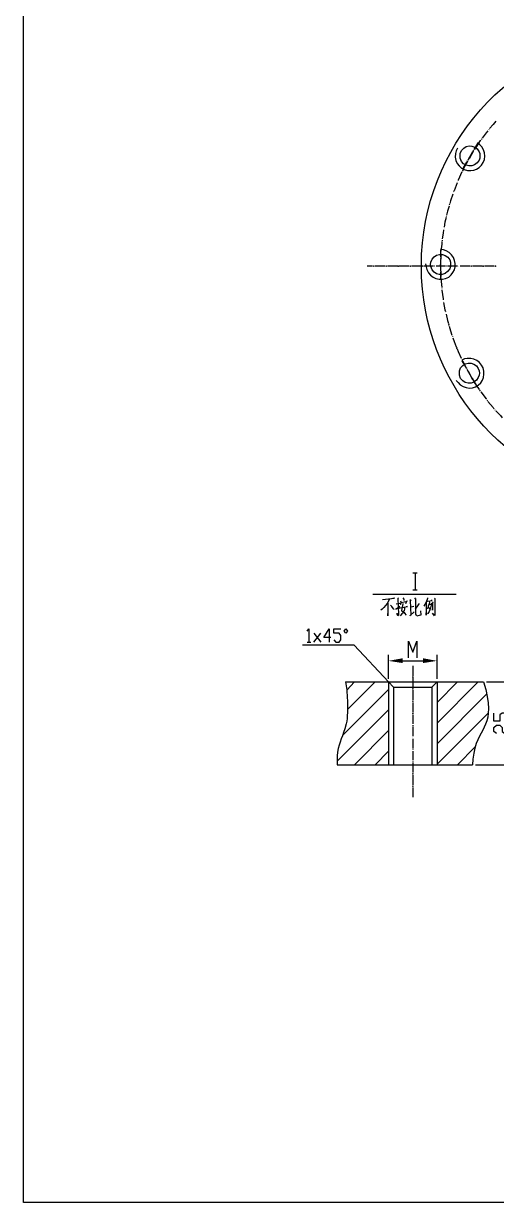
# Model space of a CAD drawing. Header units: millimetres. Extents: x -282 to 814, y -766 to 620.
# Drawn here: x -282.4 to -88.3, y -765.6 to -281.3 of the extents above; entities that cross this region are included whole.
import ezdxf

# ---------------------------------------------------------------- set-up
doc = ezdxf.new("R2010")
doc.units = ezdxf.units.MM
doc.layers.add('1', color=7, linetype='Continuous')

msp = doc.modelspace()

# ---------------------------------------------------------------- hatches: boundary and pattern name
h = msp.add_hatch(color=0)
h.dxf.hatch_style = 2
h.paths.add_polyline_path([(-102.42, -341.678268), (-102.24, -341.318268), (-101.88, -341.318268), (-101.7, -341.678268), (-101.88, -342.038268), (-102.24, -342.038268)])
h = msp.add_hatch(color=0)
h.dxf.hatch_style = 2
h.paths.add_polyline_path([(-138.6, -380.558268), (-138.24, -380.738268), (-138.24, -381.098268), (-138.6, -381.278268), (-138.96, -381.098268), (-138.96, -380.738268)])
h = msp.add_hatch(color=0)
h.dxf.hatch_style = 2
h.paths.add_polyline_path([(-133.56, -380.558268), (-133.2, -380.738268), (-133.2, -381.098268), (-133.56, -381.278268), (-133.92, -381.098268), (-133.92, -380.738268)])
h = msp.add_hatch(color=0)
h.dxf.hatch_style = 2
h.paths.add_polyline_path([(-128.52, -380.558268), (-128.34, -380.738268), (-128.34, -381.098268), (-128.52, -381.278268), (-128.7, -381.278268), (-129.06, -381.098268), (-129.06, -380.738268), (-128.7, -380.558268)])
h = msp.add_hatch(color=0)
h.dxf.hatch_style = 2
h.paths.add_polyline_path([(-123.66, -380.558268), (-123.3, -380.738268), (-123.3, -381.098268), (-123.66, -381.278268), (-124.02, -381.098268), (-124.02, -380.738268)])
h = msp.add_hatch(color=0)
h.dxf.hatch_style = 2
h.paths.add_polyline_path([(-118.62, -380.558268), (-118.26, -380.738268), (-118.26, -381.098268), (-118.62, -381.278268), (-118.98, -381.098268), (-118.98, -380.738268)])
h = msp.add_hatch(color=0)
h.dxf.hatch_style = 2
h.paths.add_polyline_path([(-111.6, -380.378268), (-111.42, -380.018268), (-111.06, -380.018268), (-110.88, -380.378268), (-111.06, -380.738268), (-111.42, -380.738268)])
h = msp.add_hatch(color=0)
h.dxf.hatch_style = 2
h.paths.add_polyline_path([(-98.64, -380.558268), (-98.28, -380.738268), (-98.28, -381.098268), (-98.64, -381.278268), (-99, -381.098268), (-99, -380.738268)])
h = msp.add_hatch(color=0)
h.dxf.hatch_style = 2
h.paths.add_polyline_path([(-93.6, -380.558268), (-93.42, -380.738268), (-93.42, -381.098268), (-93.6, -381.278268), (-93.78, -381.278268), (-94.14, -381.098268), (-94.14, -380.738268), (-93.78, -380.558268)])
h = msp.add_hatch(color=0)
h.dxf.hatch_style = 2
h.paths.add_polyline_path([(-88.74, -380.558268), (-88.38, -380.738268), (-88.38, -381.098268), (-88.74, -381.278268), (-89.1, -381.098268), (-89.1, -380.738268)])
h = msp.add_hatch(color=0)
h.dxf.hatch_style = 2
h.paths.add_polyline_path([(-108.18, -405.038268), (-108, -404.678268), (-107.64, -404.678268), (-107.46, -405.038268), (-107.64, -405.398268), (-108, -405.398268)])
h = msp.add_hatch(color=0)
h.dxf.hatch_style = 2
h.paths.add_polyline_path([(-104.94, -414.578268), (-104.76, -414.218268), (-104.4, -414.218268), (-104.22, -414.578268), (-104.4, -414.938268), (-104.76, -414.938268)])
h = msp.add_hatch(color=0)
h.dxf.hatch_style = 2
h.paths.add_polyline_path([(-98.46, -426.998268), (-98.28, -426.818268), (-97.92, -426.818268), (-97.74, -426.998268), (-97.74, -427.178268), (-97.92, -427.538268), (-98.28, -427.538268), (-98.46, -427.178268)])
h = msp.add_hatch(color=0)
h.dxf.hatch_style = 2
h.paths.add_polyline_path([(-98.1, -427.898268), (-97.92, -427.538268), (-97.56, -427.538268), (-97.38, -427.898268), (-97.56, -428.258268), (-97.92, -428.258268)])
h = msp.add_hatch(color=0)
h.dxf.hatch_style = 2
h.paths.add_polyline_path([(-95.4, -432.038268), (-95.22, -431.678268), (-94.86, -431.678268), (-94.68, -432.038268), (-94.86, -432.398268), (-95.22, -432.398268)])
h = msp.add_hatch(color=0)
h.dxf.hatch_style = 2
h.paths.add_polyline_path([(-126.72, -542.018268), (-126.72, -543.998268), (-132.66, -543.098268)])
h = msp.add_hatch(color=0)
h.dxf.hatch_style = 2
h.paths.add_polyline_path([(-118.44, -542.018268), (-118.44, -543.998268), (-112.68, -543.098268)])
h = msp.add_hatch(color=0)
h.dxf.hatch_style = 2
h.paths.add_polyline_path([(-122.94, -549.578268), (-122.76, -549.398268), (-122.4, -549.398268), (-122.22, -549.578268), (-122.22, -549.758268), (-122.4, -550.118268), (-122.76, -550.118268), (-122.94, -549.758268)])
h = msp.add_hatch(color=0)
h.dxf.hatch_style = 2
h.paths.add_polyline_path([(-122.94, -554.618268), (-122.76, -554.258268), (-122.4, -554.258268), (-122.22, -554.618268), (-122.4, -554.978268), (-122.76, -554.978268)])
h = msp.add_hatch(color=0)
h.dxf.hatch_style = 2
h.paths.add_polyline_path([(-122.94, -559.658268), (-122.76, -559.298268), (-122.4, -559.298268), (-122.22, -559.658268), (-122.4, -560.018268), (-122.76, -560.018268)])
h = msp.add_hatch(color=0)
h.dxf.hatch_style = 2
h.paths.add_polyline_path([(-122.94, -564.518268), (-122.76, -564.338268), (-122.4, -564.338268), (-122.22, -564.518268), (-122.22, -564.698268), (-122.4, -565.058268), (-122.76, -565.058268), (-122.94, -564.698268)])
h = msp.add_hatch(color=0)
h.dxf.hatch_style = 2
h.paths.add_polyline_path([(-122.94, -589.538268), (-122.76, -589.178268), (-122.4, -589.178268), (-122.22, -589.538268), (-122.4, -589.898268), (-122.76, -589.898268)])
h = msp.add_hatch(color=0)
h.dxf.hatch_style = 2
h.paths.add_polyline_path([(-122.94, -594.578268), (-122.76, -594.218268), (-122.4, -594.218268), (-122.22, -594.578268), (-122.4, -594.938268), (-122.76, -594.938268)])

# ---------------------------------------------------------------- linework, layer by layer
at = {"layer": '1', "color": 0, "lineweight": 25}
for points in [[(-282.42, -765.578268), (-282.42, 20.121732)], [(-88.56, -321.338268), (-89.64, -322.778268), (-91.08, -324.398268)], [(-94.68, -329.258268), (-95.22, -329.798268), (-96.84, -332.498268)], [(-94.32, -328.718268), (-94.5, -328.898268)], [(-91.8, -325.298268), (-92.52, -326.198268), (-94.14, -328.358268)], [(-91.26, -324.758268), (-91.44, -324.938268)], [(-98.1, -333.938268), (-100.08, -337.358268)], [(-97.56, -333.398268), (-97.74, -333.578268), (-99.54, -336.818268)], [(-97.74, -333.398268), (-97.92, -333.578268)], [(-96.12, -330.518268), (-97.56, -333.038268)], [(-97.2, -332.858268), (-97.2, -333.038268)], [(-100.62, -338.258268), (-102.06, -340.778268)], [(-100.08, -337.718268), (-101.88, -341.138268)], [(-100.26, -337.718268), (-100.44, -337.898268)], [(-99.72, -337.178268), (-99.9, -337.358268)], [(-102.42, -342.218268), (-104.04, -345.638268), (-104.04, -345.818268)], [(-104.4, -346.718268), (-105.66, -349.958268), (-105.84, -350.318268)], [(-104.22, -346.178268), (-104.22, -346.178268)], [(-106.2, -351.398268), (-107.1, -354.098268), (-107.46, -355.178268)], [(-106.02, -350.858268), (-106.02, -350.858268)], [(-107.64, -356.258268), (-108.36, -358.418268), (-108.72, -360.038268)], [(-107.46, -355.538268), (-107.64, -355.718268)], [(-108.9, -360.938268), (-109.44, -362.918268), (-109.8, -364.898268)], [(-108.72, -360.398268), (-108.9, -360.578268)], [(-109.98, -365.978268), (-110.16, -367.418268), (-110.52, -369.758268)], [(-109.8, -365.438268), (-109.8, -365.438268)], [(-110.7, -370.838268), (-110.7, -371.918268), (-111.06, -374.798268)], [(-110.52, -370.298268), (-110.52, -370.478268)], [(-111.24, -374.258268), (-111.24, -377.138268)], [(-111.06, -375.878268), (-111.06, -376.418268), (-111.24, -379.838268)], [(-111.24, -377.678268), (-111.24, -377.858268)], [(-111.06, -375.338268), (-111.06, -375.338268)], [(-139.14, -380.918268), (-141.3, -380.918268)], [(-134.1, -380.918268), (-138.06, -380.918268)], [(-129.06, -380.918268), (-133.02, -380.918268)], [(-124.2, -380.918268), (-128.16, -380.918268)], [(-119.16, -380.918268), (-123.12, -380.918268)], [(-114.12, -380.918268), (-118.08, -380.918268)], [(-113.58, -380.918268), (-113.76, -380.918268)], [(-109.26, -380.918268), (-113.04, -380.918268)], [(-111.24, -378.218268), (-111.24, -382.178268)], [(-111.24, -380.918268), (-111.06, -384.878268)], [(-108.54, -380.918268), (-108.72, -380.918268)], [(-104.22, -380.918268), (-108.18, -380.918268)], [(-103.68, -380.918268), (-103.68, -380.918268)], [(-99.18, -380.918268), (-103.14, -380.918268)], [(-94.32, -380.918268), (-98.1, -380.918268)], [(-89.28, -380.918268), (-93.24, -380.918268)], [(-111.24, -382.718268), (-111.24, -382.718268)], [(-111.24, -383.258268), (-111.24, -386.138268)], [(-111.06, -385.238268), (-111.06, -385.418268)], [(-111.06, -385.958268), (-110.7, -389.738268)], [(-110.7, -390.278268), (-110.7, -390.458268)], [(-110.7, -390.818268), (-110.16, -394.418268), (-110.16, -394.778268)], [(-109.98, -395.318268), (-109.98, -395.318268)], [(-109.98, -395.858268), (-109.44, -398.918268), (-109.26, -399.638268)], [(-109.08, -400.178268), (-109.08, -400.178268)], [(-108.9, -400.718268), (-108.36, -403.238268), (-108, -404.498268)], [(-107.64, -405.578268), (-107.1, -407.558268), (-106.56, -409.358268)], [(-106.38, -409.718268), (-106.38, -409.898268)], [(-106.2, -410.438268), (-105.66, -411.878268), (-104.76, -414.038268)], [(-104.4, -414.938268), (-104.04, -416.018268), (-102.78, -418.718268)], [(-102.6, -419.078268), (-102.6, -419.078268)], [(-102.42, -419.618268), (-102.06, -420.158268), (-100.62, -423.038268)], [(-102.42, -419.798268), (-100.98, -422.318268)], [(-100.62, -422.678268), (-100.62, -422.858268)], [(-100.44, -423.218268), (-98.46, -426.638268)], [(-100.26, -423.578268), (-100.26, -423.578268)], [(-100.08, -424.118268), (-99.9, -424.118268), (-98.1, -427.538268)], [(-97.92, -427.538268), (-96.48, -430.058268)], [(-97.56, -428.438268), (-95.4, -431.678268)], [(-94.68, -432.578268), (-92.52, -435.458268), (-92.34, -435.638268)], [(-92.16, -435.998268), (-91.98, -436.178268)], [(-91.8, -436.538268), (-89.64, -439.058268), (-89.28, -439.598268)], [(-88.92, -439.958268), (-88.74, -439.958268)], [(-88.56, -440.318268), (-86.58, -442.298268), (-85.86, -443.198268)], [(-122.58, -506.918268), (-120.78, -506.918268)], [(-121.68, -506.918268), (-121.68, -513.938268)], [(-138.96, -515.738268), (-104.76, -515.738268)], [(-135, -517.898268), (-130.14, -517.358268), (-130.32, -517.358268), (-130.86, -517.538268)], [(-128.7, -517.178268), (-128.52, -517.538268), (-128.7, -517.538268), (-128.52, -524.018268), (-128.52, -524.378268), (-128.7, -524.558268), (-129.24, -523.658268), (-128.7, -524.378268)], [(-126.72, -517.178268), (-126.36, -517.718268), (-126.36, -517.898268), (-126.36, -518.258268)], [(-123.84, -517.898268), (-123.3, -518.258268), (-123.66, -518.258268), (-123.48, -524.378268), (-123.84, -524.558268), (-122.04, -522.938268)], [(-122.58, -513.938268), (-120.78, -513.938268)], [(-121.86, -517.178268), (-121.5, -517.718268), (-121.5, -517.538268), (-121.5, -523.838268), (-121.32, -524.198268), (-121.14, -524.378268), (-120.78, -524.558268), (-119.88, -524.378268), (-119.34, -524.198268), (-119.16, -524.198268), (-119.34, -522.578268)], [(-116.64, -517.178268), (-116.64, -517.538268), (-117.18, -518.978268), (-117.72, -519.878268), (-118.08, -520.598268)], [(-113.76, -517.358268), (-113.58, -517.538268), (-113.58, -517.718268), (-113.58, -524.018268), (-113.58, -524.018268), (-113.58, -524.378268), (-113.76, -524.558268), (-114.48, -523.478268), (-113.76, -524.378268), (-113.58, -524.198268)], [(-132.84, -519.338268), (-132.84, -519.698268), (-132.84, -524.198268), (-132.84, -524.558268), (-132.84, -524.018268), (-132.84, -523.658268)], [(-130.32, -522.038268), (-130.5, -521.678268), (-131.22, -520.778268), (-131.76, -520.238268)], [(-129.78, -521.678268), (-129.42, -521.678268), (-127.98, -520.598268)], [(-129.42, -519.698268), (-127.98, -519.338268)], [(-128.16, -521.318268), (-127.98, -521.498268), (-127.8, -521.318268), (-124.74, -520.778268), (-125.28, -520.958268)], [(-127.62, -518.438268), (-127.44, -519.158268), (-127.62, -519.518268), (-127.62, -519.878268), (-127.8, -519.878268)], [(-126, -521.138268), (-126, -521.858268), (-126.18, -522.398268), (-126.54, -522.938268), (-126.72, -523.478268), (-127.08, -523.838268), (-127.8, -524.558268)], [(-127.44, -519.158268), (-124.92, -518.618268), (-125.1, -518.438268), (-125.64, -519.698268)], [(-123.3, -520.958268), (-122.22, -520.598268)], [(-121.5, -521.858268), (-120.24, -520.058268), (-119.88, -519.518268)], [(-117.18, -518.978268), (-117.18, -524.378268), (-117.18, -524.018268), (-117.18, -524.018268), (-117.18, -523.298268)], [(-116.64, -518.618268), (-116.46, -518.618268), (-116.46, -518.618268), (-114.66, -518.258268), (-114.84, -518.258268), (-115.02, -518.258268)], [(-115.74, -518.798268), (-115.74, -518.798268), (-115.92, -519.698268), (-116.28, -520.598268), (-116.46, -521.138268), (-116.64, -521.678268)], [(-116.28, -520.958268), (-115.92, -521.318268), (-115.74, -521.678268)], [(-114.48, -518.978268), (-114.3, -519.158268), (-114.48, -519.158268), (-114.48, -522.218268), (-114.48, -522.038268), (-114.48, -521.678268)], [(-165.96, -530.858268), (-165.24, -529.958268), (-165.24, -535.358268)], [(-163.26, -535.358268), (-160.38, -531.758268)], [(-163.26, -531.758268), (-160.38, -535.358268)], [(-156.24, -533.558268), (-159.12, -533.558268), (-156.96, -529.958268), (-156.96, -535.358268)], [(-154.98, -534.458268), (-154.26, -535.358268), (-152.82, -535.358268), (-152.1, -534.458268), (-152.1, -532.658268), (-152.82, -531.758268), (-154.98, -531.758268), (-154.98, -529.958268), (-152.1, -529.958268)], [(-150.84, -530.858268), (-150.12, -529.958268), (-149.4, -530.858268), (-150.12, -531.758268), (-150.84, -530.858268)], [(-132.66, -551.738268), (-146.7, -536.618268), (-167.94, -536.618268)], [(-165.96, -535.358268), (-164.52, -535.358268)], [(-124.38, -541.838268), (-124.38, -534.998268), (-122.58, -539.498268), (-120.96, -534.998268), (-120.96, -541.838268)], [(-132.66, -550.478268), (-132.66, -540.578268)], [(-112.68, -550.478268), (-112.68, -540.578268)], [(-126.72, -543.098268), (-118.44, -543.098268)], [(-122.58, -545.078268), (-122.58, -549.218268)], [(-150.3, -551.738268), (-93.6, -551.738268)], [(-149.76, -555.158268), (-146.52, -551.738268)], [(-149.4, -563.078268), (-138.06, -551.738268)], [(-132.66, -551.738268), (-132.66, -585.758268)], [(-132.66, -551.738268), (-130.5, -553.898268), (-130.5, -585.758268)], [(-122.58, -550.118268), (-122.58, -554.078268)], [(-114.84, -553.898268), (-112.68, -551.738268)], [(-112.68, -551.738268), (-112.68, -585.758268)], [(-112.68, -560.198268), (-104.22, -551.738268)], [(-112.68, -568.658268), (-95.76, -551.738268)], [(-92.34, -551.738268), (-78.84, -551.738268)], [(-151.2, -573.518268), (-132.66, -554.798268)], [(-130.5, -553.898268), (-114.84, -553.898268), (-114.84, -585.758268)], [(-122.58, -555.158268), (-122.58, -559.118268)], [(-112.68, -577.118268), (-92.34, -556.778268)], [(-122.58, -560.198268), (-122.58, -564.158268)], [(-153.72, -584.318268), (-132.66, -563.258268)], [(-122.58, -565.238268), (-122.58, -569.018268)], [(-112.68, -585.578268), (-91.62, -564.518268)], [(-83.52, -567.938268), (-82.44, -567.038268), (-82.44, -565.238268), (-83.52, -564.518268), (-85.86, -564.518268), (-86.94, -565.238268), (-86.94, -567.938268), (-89.28, -567.938268), (-89.28, -564.518268)], [(-122.58, -569.558268), (-122.58, -569.738268)], [(-122.58, -570.098268), (-122.58, -574.058268)], [(-88.2, -572.978268), (-89.28, -572.078268), (-89.28, -570.458268), (-88.2, -569.558268), (-86.94, -569.558268), (-85.86, -570.458268), (-85.86, -572.078268), (-84.78, -572.978268), (-82.44, -572.978268), (-82.44, -569.558268)], [(-146.52, -585.758268), (-132.66, -571.718268)], [(-122.58, -574.598268), (-122.58, -574.598268)], [(-122.58, -575.138268), (-122.58, -579.098268)], [(-138.06, -585.758268), (-132.66, -580.178268)], [(-122.58, -579.458268), (-122.58, -579.638268)], [(-122.58, -580.178268), (-122.58, -583.958268)], [(-104.22, -585.758268), (-97.02, -578.378268)], [(-153.72, -585.758268), (-98.1, -585.758268)], [(-122.58, -584.498268), (-122.58, -584.678268)], [(-122.58, -585.038268), (-122.58, -588.998268)], [(-96.84, -585.758268), (-78.84, -585.758268)], [(-122.58, -590.078268), (-122.58, -594.038268)], [(-122.58, -595.118268), (-122.58, -599.078268)], [(814.14, -765.578268), (-282.42, -765.578268)]]:
    msp.add_lwpolyline(points, dxfattribs=at)
for points, knots in [([(75.06, -380.918268), (75.06, -380.918268), (74.88, -376.058268), (74.88, -376.058268), (74.88, -376.058268), (74.52, -371.378268), (74.52, -371.378268), (74.52, -371.378268), (73.98, -366.698268), (73.98, -366.698268), (67.14, -320.978268), (28.98, -286.058268), (-17.1, -283.898268), (-17.1, -283.898268), (-21.96, -283.718268), (-21.96, -283.718268), (-21.96, -283.718268), (-26.64, -283.898268), (-26.64, -283.898268), (-74.7, -286.238268), (-113.94, -323.678268), (-118.62, -371.378268), (-118.62, -371.378268), (-118.98, -376.058268), (-118.98, -376.058268), (-118.98, -376.058268), (-118.98, -380.918268), (-118.98, -380.918268), (-118.98, -380.918268), (-118.98, -385.598268), (-118.98, -385.598268), (-118.98, -385.598268), (-118.62, -390.458268), (-118.62, -390.458268), (-114.12, -436.538268), (-77.58, -473.078268), (-31.5, -477.578268), (-31.5, -477.578268), (-26.64, -477.938268), (-26.64, -477.938268), (-26.64, -477.938268), (-21.96, -477.938268), (-21.96, -477.938268), (26.28, -477.938268), (66.78, -442.838268), (73.98, -395.138268), (73.98, -395.138268), (74.52, -390.458268), (74.52, -390.458268), (74.52, -390.458268), (74.88, -385.598268), (74.88, -385.598268), (74.88, -385.598268), (75.06, -380.918268), (75.06, -380.918268)], [0, 0, 0, 0, 1, 1, 1, 2, 2, 2, 3, 3, 3, 4, 4, 4, 5, 5, 5, 6, 6, 6, 7, 7, 7, 8, 8, 8, 9, 9, 9, 10, 10, 10, 11, 11, 11, 12, 12, 12, 13, 13, 13, 14, 14, 14, 15, 15, 15, 16, 16, 16, 17, 17, 17, 18, 18, 18, 18]), ([(-104.22, -332.498268), (-104.22, -332.498268), (-104.76, -333.578268), (-104.76, -333.578268), (-104.76, -333.578268), (-105.12, -334.658268), (-105.12, -334.658268), (-105.66, -338.618268), (-102.6, -342.038268), (-98.82, -341.678268), (-98.82, -341.678268), (-97.56, -341.498268), (-97.56, -341.498268), (-97.56, -341.498268), (-96.48, -341.138268), (-96.48, -341.138268), (-93.06, -339.518268), (-91.98, -335.018268), (-94.32, -331.958268), (-94.32, -331.958268), (-95.04, -331.058268), (-95.04, -331.058268), (-95.04, -331.058268), (-96.12, -330.338268), (-96.12, -330.338268)], [0, 0, 0, 0, 1, 1, 1, 2, 2, 2, 3, 3, 3, 4, 4, 4, 5, 5, 5, 6, 6, 6, 7, 7, 7, 8, 8, 8, 8]), ([(-95.04, -335.558268), (-95.04, -335.558268), (-95.04, -334.658268), (-95.04, -334.658268), (-95.04, -334.658268), (-95.4, -333.938268), (-95.4, -333.938268), (-97.2, -330.338268), (-102.06, -330.878268), (-103.14, -334.658268), (-103.14, -334.658268), (-103.14, -335.558268), (-103.14, -335.558268), (-103.14, -335.558268), (-103.14, -336.638268), (-103.14, -336.638268), (-102.24, -340.418268), (-97.2, -340.958268), (-95.4, -337.358268), (-95.4, -337.358268), (-95.04, -336.638268), (-95.04, -336.638268), (-95.04, -336.638268), (-95.04, -335.558268), (-95.04, -335.558268)], [0, 0, 0, 0, 1, 1, 1, 2, 2, 2, 3, 3, 3, 4, 4, 4, 5, 5, 5, 6, 6, 6, 7, 7, 7, 8, 8, 8, 8]), ([(-117.36, -380.018268), (-117.36, -380.018268), (-117.18, -381.278268), (-117.18, -381.278268), (-117.18, -381.278268), (-116.82, -382.358268), (-116.82, -382.358268), (-115.56, -386.138268), (-111.24, -387.398268), (-107.82, -385.418268), (-107.82, -385.418268), (-106.92, -384.518268), (-106.92, -384.518268), (-106.92, -384.518268), (-106.2, -383.618268), (-106.2, -383.618268), (-104.04, -380.738268), (-105.48, -376.058268), (-108.9, -374.618268), (-108.9, -374.618268), (-109.98, -374.258268), (-109.98, -374.258268), (-109.98, -374.258268), (-111.24, -374.078268), (-111.24, -374.078268)], [0, 0, 0, 0, 1, 1, 1, 2, 2, 2, 3, 3, 3, 4, 4, 4, 5, 5, 5, 6, 6, 6, 7, 7, 7, 8, 8, 8, 8]), ([(-107.1, -380.198268), (-107.1, -380.198268), (-107.1, -379.298268), (-107.1, -379.298268), (-107.1, -379.298268), (-107.46, -378.398268), (-107.46, -378.398268), (-109.26, -374.978268), (-114.3, -375.518268), (-115.2, -379.298268), (-115.2, -379.298268), (-115.38, -380.198268), (-115.38, -380.198268), (-115.38, -380.198268), (-115.2, -381.098268), (-115.2, -381.098268), (-114.3, -385.058268), (-109.44, -385.598268), (-107.46, -381.998268), (-107.46, -381.998268), (-107.1, -381.098268), (-107.1, -381.098268), (-107.1, -381.098268), (-107.1, -380.198268), (-107.1, -380.198268)], [0, 0, 0, 0, 1, 1, 1, 2, 2, 2, 3, 3, 3, 4, 4, 4, 5, 5, 5, 6, 6, 6, 7, 7, 7, 8, 8, 8, 8]), ([(-104.76, -427.898268), (-104.76, -427.898268), (-104.04, -428.798268), (-104.04, -428.798268), (-104.04, -428.798268), (-103.14, -429.698268), (-103.14, -429.698268), (-100.26, -432.038268), (-95.76, -431.138268), (-93.96, -427.718268), (-93.96, -427.718268), (-93.6, -426.638268), (-93.6, -426.638268), (-93.6, -426.638268), (-93.42, -425.378268), (-93.42, -425.378268), (-92.88, -421.778268), (-96.48, -418.178268), (-100.26, -418.898268), (-100.26, -418.898268), (-101.34, -419.078268), (-101.34, -419.078268), (-101.34, -419.078268), (-102.42, -419.618268), (-102.42, -419.618268)], [0, 0, 0, 0, 1, 1, 1, 2, 2, 2, 3, 3, 3, 4, 4, 4, 5, 5, 5, 6, 6, 6, 7, 7, 7, 8, 8, 8, 8]), ([(-95.22, -424.838268), (-95.22, -424.838268), (-95.4, -423.938268), (-95.4, -423.938268), (-95.4, -423.938268), (-95.76, -423.038268), (-95.76, -423.038268), (-97.38, -419.618268), (-102.6, -420.158268), (-103.5, -423.938268), (-103.5, -423.938268), (-103.5, -424.838268), (-103.5, -424.838268), (-103.5, -424.838268), (-103.5, -425.738268), (-103.5, -425.738268), (-102.6, -429.698268), (-97.38, -430.238268), (-95.76, -426.638268), (-95.76, -426.638268), (-95.4, -425.738268), (-95.4, -425.738268), (-95.4, -425.738268), (-95.22, -424.838268), (-95.22, -424.838268)], [0, 0, 0, 0, 1, 1, 1, 2, 2, 2, 3, 3, 3, 4, 4, 4, 5, 5, 5, 6, 6, 6, 7, 7, 7, 8, 8, 8, 8]), ([(-132.3, -517.898268), (-132.3, -517.898268), (-132.66, -518.618268), (-132.66, -518.618268), (-133.2, -519.878268), (-134.28, -520.958268), (-135.18, -521.858268), (-135.18, -521.858268), (-135.72, -522.218268), (-135.72, -522.218268)], [0, 0, 0, 0, 1, 1, 1, 2, 2, 2, 3, 3, 3, 3]), ([(-126.72, -519.518268), (-126.72, -519.518268), (-126.72, -519.698268), (-126.72, -519.698268), (-126.72, -519.698268), (-127.26, -522.398268), (-127.26, -522.398268), (-127.26, -522.398268), (-127.08, -522.578268), (-127.08, -522.578268), (-126.18, -523.298268), (-126.18, -523.118268), (-125.46, -524.198268), (-125.46, -524.198268), (-125.28, -524.378268), (-125.28, -524.378268)], [0, 0, 0, 0, 1, 1, 1, 2, 2, 2, 3, 3, 3, 4, 4, 4, 5, 5, 5, 5]), ([(-115.74, -519.878268), (-115.74, -519.878268), (-114.84, -519.698268), (-114.84, -519.698268), (-114.84, -519.698268), (-115.02, -519.518268), (-115.02, -519.518268), (-115.02, -519.518268), (-115.02, -520.238268), (-115.02, -520.238268), (-115.56, -522.038268), (-115.56, -522.218268), (-116.46, -523.658268), (-116.46, -523.658268), (-116.64, -523.838268), (-116.64, -523.838268)], [0, 0, 0, 0, 1, 1, 1, 2, 2, 2, 3, 3, 3, 4, 4, 4, 5, 5, 5, 5]), ([(-150.3, -551.738268), (-150.3, -551.738268), (-149.76, -554.978268), (-149.76, -554.978268), (-149.76, -554.978268), (-149.58, -558.218268), (-149.58, -558.218268), (-149.22, -561.458268), (-149.4, -564.698268), (-149.76, -567.938268), (-149.76, -567.938268), (-149.94, -569.018268), (-149.94, -569.018268), (-149.94, -569.018268), (-150.48, -570.998268), (-150.48, -570.998268), (-151.92, -575.138268), (-153.36, -577.658268), (-153.72, -582.158268), (-153.72, -582.158268), (-153.72, -583.958268), (-153.72, -583.958268), (-153.72, -583.958268), (-153.72, -585.758268), (-153.72, -585.758268)], [0, 0, 0, 0, 1, 1, 1, 2, 2, 2, 3, 3, 3, 4, 4, 4, 5, 5, 5, 6, 6, 6, 7, 7, 7, 8, 8, 8, 8]), ([(-93.6, -551.738268), (-93.6, -551.738268), (-92.7, -554.798268), (-92.7, -554.798268), (-88.74, -571.898268), (-96.48, -569.558268), (-97.92, -583.418268), (-97.92, -583.418268), (-98.1, -585.758268), (-98.1, -585.758268)], [0, 0, 0, 0, 1, 1, 1, 2, 2, 2, 3, 3, 3, 3])]:
    msp.add_open_spline(points, degree=3, knots=knots, dxfattribs=at)

doc.saveas('drawing.dxf')
